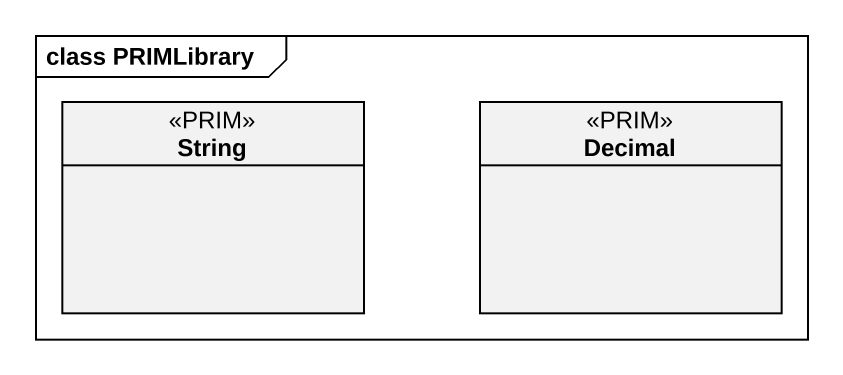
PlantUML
@startuml
mainframe class PRIMLibrary
hide circle
hide empty members
class String <<PRIM>>
class Decimal <<PRIM>>
@enduml
